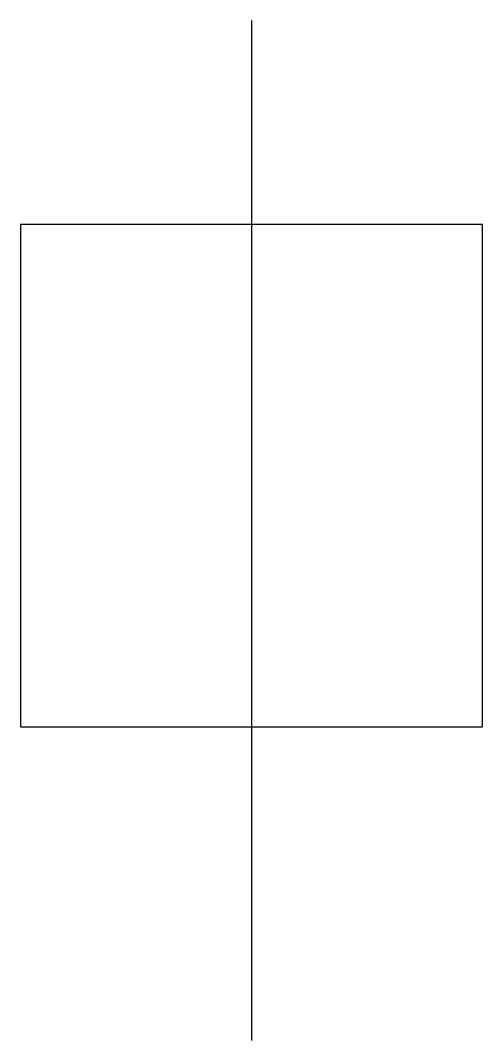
# Model space of a CAD drawing. Header units: millimetres. Extents: x -25 to 43, y -80 to 70.
import ezdxf

# ---------------------------------------------------------------- set-up
doc = ezdxf.new("R2010")
doc.units = ezdxf.units.MM
doc.layers.get('0').update_dxf_attribs({"linetype": 'CONTINUOUS'})

msp = doc.modelspace()

# ---------------------------------------------------------------- linework, layer by layer
msp.add_line((9, 70), (9, -80))
msp.add_lwpolyline([(43, 40), (-25, 40), (-25, -33.89), (43, -33.89)], close=True)

doc.saveas('drawing.dxf')
